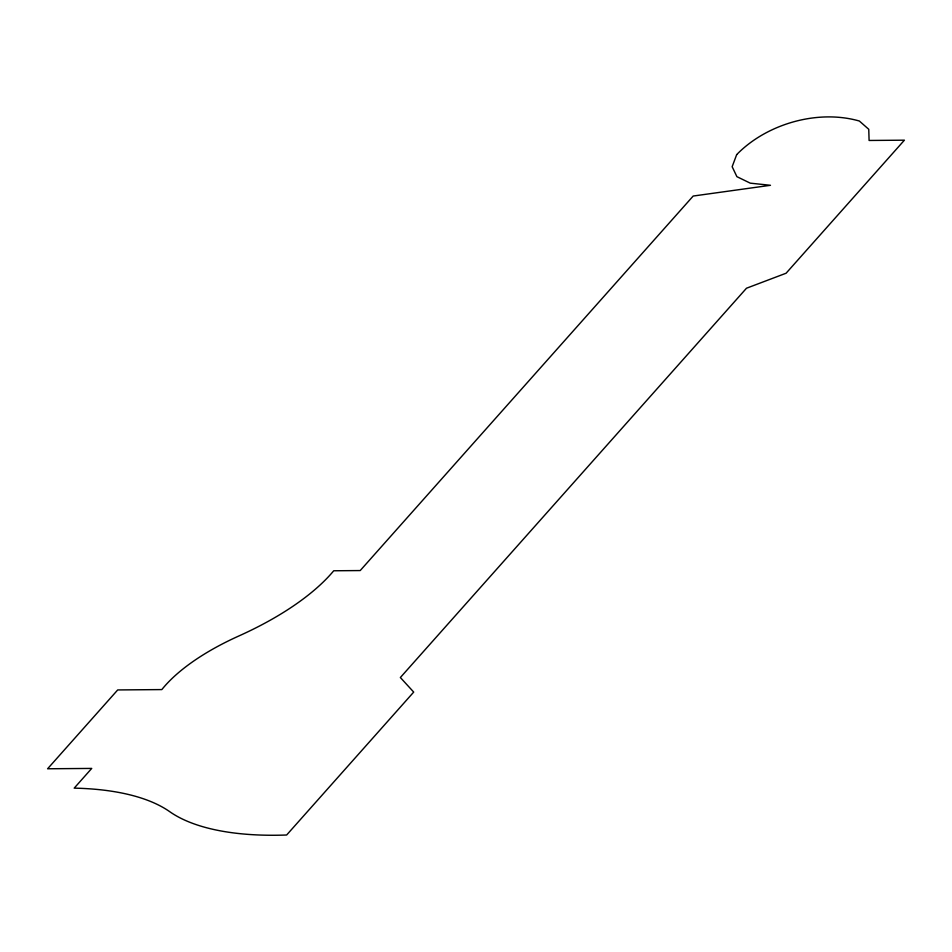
<?xml version="1.0" encoding="UTF-8"?>
<svg xmlns="http://www.w3.org/2000/svg" width="952" height="952" viewBox="0 0 952 952"><rect width="100%" height="100%" fill="white"/><g stroke="black" fill="none" stroke-linecap="round" stroke-linejoin="round"><path stroke-width="1.43" d="M736.681 154.617L732.159 166.707L736.896 176.667L750.259 183.153L770.466 185.295L693.187 196.041L360.213 570.557L333.735 570.772A210.951 88.155 -15.7 0 1 238.821 635.995A168.325 70.341 -15.7 0 0 161.828 689.581L117.703 689.938L47.6 768.776L91.725 768.419L74.208 788.137A239.047 99.889 -15.7 0 1 169.742 811.687A238.559 99.686 -15.7 0 0 286.647 834.999L413.703 692.092L400.364 677.526L746.487 288.23L786.102 273.224L904.4 140.182L869.093 140.468L868.759 129.293L859.347 121.023C817.816 109.123 766.669 123.796 736.681 154.617"/></g></svg>
